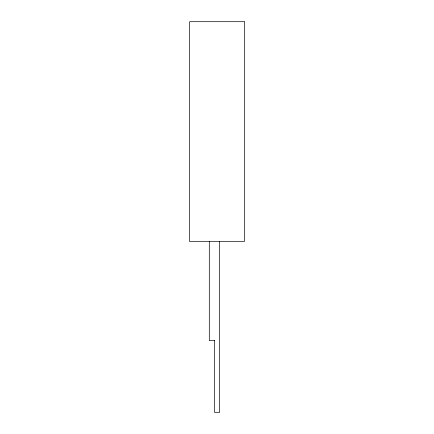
<?xml version="1.0" encoding="UTF-8"?>
<svg xmlns="http://www.w3.org/2000/svg" width="434" height="434" viewBox="0 0 434 434"><rect width="100%" height="100%" fill="white"/><g stroke="black" fill="none" stroke-linecap="round" stroke-linejoin="round"><path stroke-width="0.65" d="M214.494 340.603L209.307 340.603L209.307 241.201M219.675 241.581L219.675 412.3L214.494 412.3L214.494 340.327M244.337 21.7L189.663 21.7L189.663 241.581L244.337 241.581L244.337 21.7"/></g></svg>
